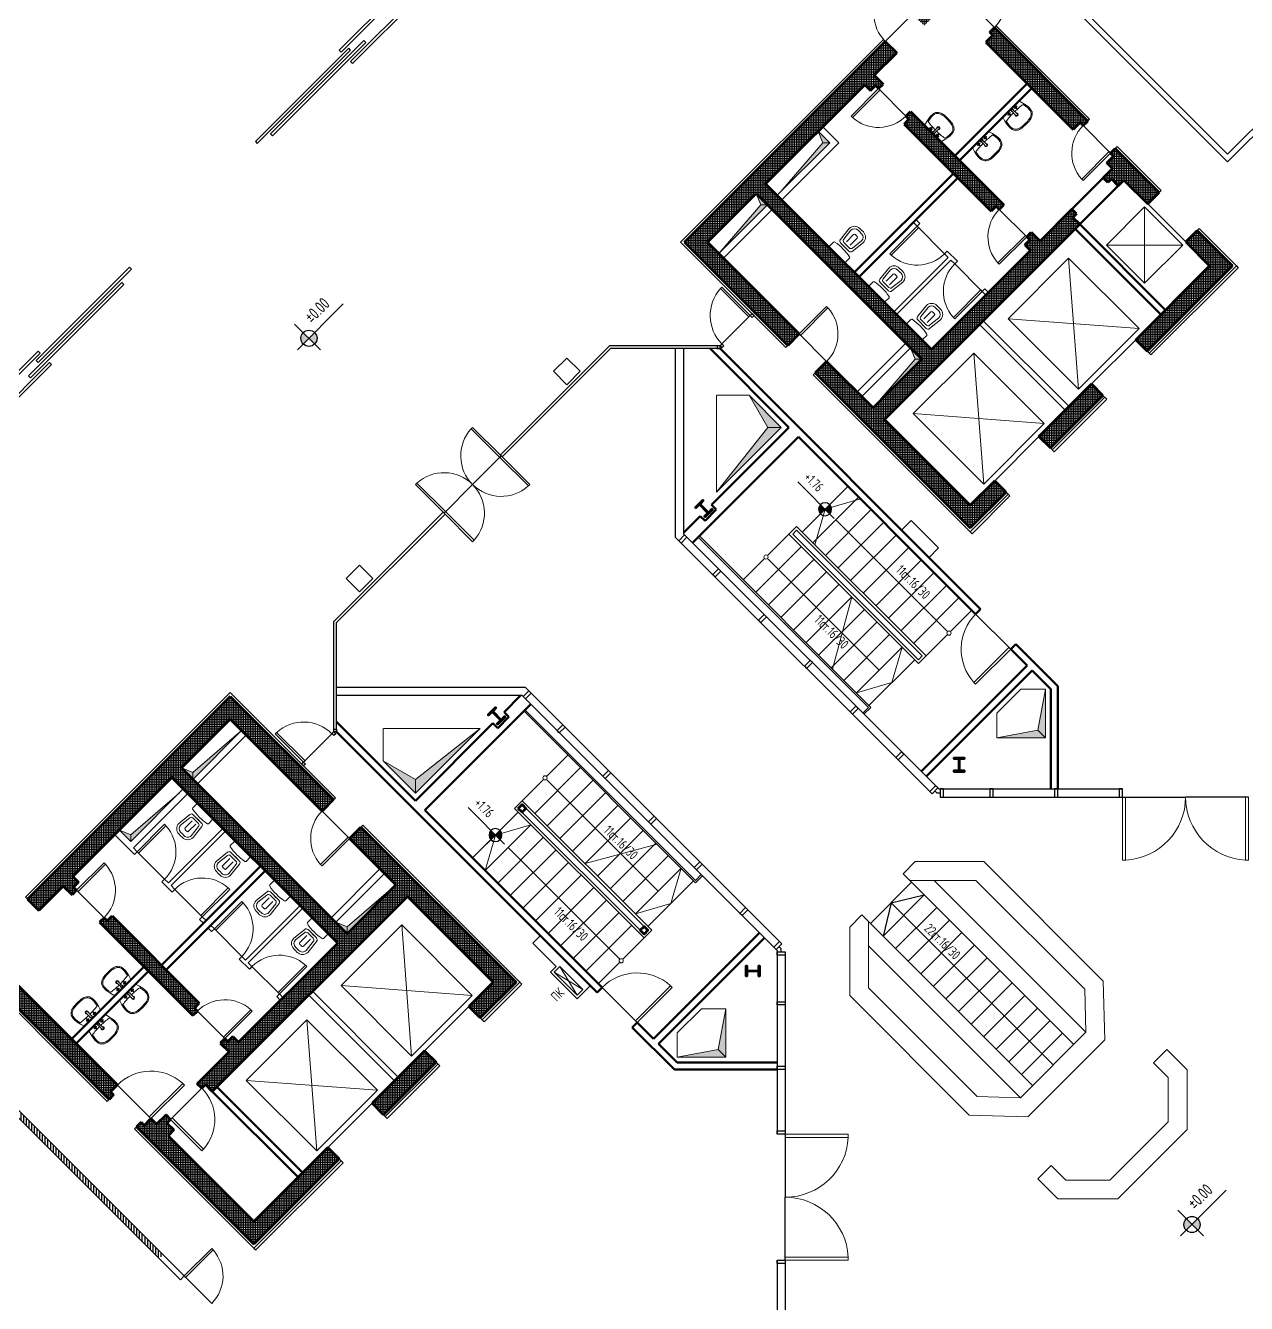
# Model space of a CAD drawing. Header units: inches. Extents: x 44 to 12324, y 8 to 5939.
# Drawn here: x 2120 to 4385, y 1433 to 3804 of the extents above; entities that cross this region are included whole.
import ezdxf

# ---------------------------------------------------------------- set-up
doc = ezdxf.new("R2010")
doc.units = ezdxf.units.IN
doc.header["$MEASUREMENT"] = 0
for name, color, linetype, lineweight in [('0Constr', 2, 'Continuous', 53), ('0Gipskarton', 93, 'Continuous', 30), ('0Hatch', 8, 'Continuous', 18), ('0Izgl', 4, 'Continuous', 20), ('0Obz_RP', 31, 'Continuous', 18), ('0Raz', 1, 'Continuous', 25), ('0ViK', 171, 'Continuous', 18), ('0Vitrini', 122, 'Continuous', 25), ('0Vrati', 221, 'Continuous', 18), ('0Zidaria', 63, 'Continuous', 50), ('DOOR', 4, 'Continuous', 18), ('DOOR-HIDE', 1, 'Continuous', 25)]:
    doc.layers.add(name, color=color, linetype=linetype, lineweight=lineweight)
doc.layers.add('0Text', color=120, linetype='Continuous')
doc.styles.add('simplex', font='simplex.shx', dxfattribs={"width": 0.7})
pattern_1 = [(90, (-6523.9, 5297.509), (-3.175, 7e-16), []), (180, (-6523.9, 5297.509), (-7e-16, -3.175), [])]

# ---------------------------------------------------------------- blocks, each defined once
blk = doc.blocks.new('T1')
blk.add_lwpolyline([(0.6, 15.5), (0.6, -15.5, 0.414214), (3.3, -18.1), (15.5, -18.1), (15.5, -20), (-15.5, -20), (-15.5, -18.1), (-3.3, -18.1, 0.414214), (-0.6, -15.5), (-0.6, 15.5, 0.414214), (-3.3, 18.1), (-15.5, 18.1), (-15.5, 20), (15.5, 20), (15.5, 18.1), (3.3, 18.1, 0.414214)], format="xyb", close=True)
blk = doc.blocks.new('dl')
at = {"layer": 'DOOR', "color": 33}
for p, q in [((-0.05, 1), (-0.05, 0)), ((-0.05, 1), (0, 1)), ((0, 1), (0, 0)), ((0, 0), (-0.05, 0))]:
    blk.add_line(p, q, dxfattribs=at)
at = {"layer": 'DOOR'}
blk.add_arc((0.002, -0.001), 1.002, 92.9928, 179.9448, dxfattribs=at)
at = {"layer": 'DOOR-HIDE'}
blk.add_line((0, 0), (-1, 0), dxfattribs=at)
blk = doc.blocks.new('kotaplan')
h = blk.add_hatch(color=256)
h.paths.add_polyline_path([(0, 0), (0, 10, 0.414214), (-10, 0)])
h.paths.add_polyline_path([(0, 0), (0, -10, 0.414214), (10, 0)])
for points in [[(0, -20), (0, 25)], [(-20, 0), (60, 0)]]:
    blk.add_lwpolyline(points)
blk.add_circle((0, 0), 10)
at = {"style": 'simplex', "width": 0.7}
blk.add_attdef('KOTA', (15, 10), '', height=15, dxfattribs=at)
blk = doc.blocks.new('wc1')
for p, q in [((-20.5, 0), (20.5, 0)), ((-22.5, -2), (-22.5, -13.4)), ((11.9, -22.5), (-11.9, -22.5)), ((0, -22.5), (11.9, -22.5)), ((22.5, -2), (22.5, -13.4)), ((-16.9, -26.9), (-20, -55)), ((-12.4, -31.9), (-15, -55)), ((7.5, -27.5), (-7.5, -27.5)), ((-5, -32.5), (-5, -52.5)), ((0, -27.5), (7.5, -27.5)), ((5, -32.5), (5, -52.5)), ((12.4, -31.9), (15, -55)), ((16.9, -26.9), (20, -55)), ((0, -65), (-5, -65)), ((0, -70), (-5, -70)), ((0, -55), (-2.5, -55)), ((0, -55), (2.5, -55)), ((0, -65), (5, -65)), ((0, -70), (5, -70))]:
    blk.add_line(p, q)
for centre, radius, start, end in [((-20.5, -2), 2, 90, 180), ((20.5, -2), 2, 0, 90), ((-20.5, -13.4), 2, 180, 258.2302), ((0, 85), 102.5, 258.2302, 281.7698), ((-11.9, -27.5), 5, 90, 173.6598), ((11.9, -27.5), 5, 6.3402, 90), ((20.5, -13.4), 2, 281.7698, 0), ((-7.5, -32.5), 5, 90, 173.6598), ((7.5, -32.5), 5, 6.3402, 90), ((-5, -55), 15, 180, 270), ((-5, -55), 10, 180, 270), ((-2.5, -52.5), 2.5, 180, 270), ((2.5, -52.5), 2.5, 270, 0), ((5, -55), 10, 270, 0), ((5, -55), 15, 270, 0)]:
    blk.add_arc(centre, radius, start, end)
blk = doc.blocks.new('MIVKA1')
for points in [[(-21.1, 0), (-23.6, -8), (-25.1, -14.7), (-25.8, -20.3), (-25.7, -24.9), (-25, -28.6), (-23.8, -31.6), (-22.1, -33.9), (-20.2, -35.6), (-18.1, -37), (-15.8, -38.1), (-13.3, -38.8), (-10.8, -39.4), (-8.2, -39.7), (-5.5, -39.8), (-2.8, -39.9), (0, -39.9), (2.8, -39.9), (5.5, -39.8), (8.2, -39.7), (10.8, -39.4), (13.3, -38.8), (15.8, -38.1), (18.1, -37), (20.2, -35.6), (22.1, -33.9), (23.8, -31.6), (25, -28.6), (25.7, -24.9), (25.8, -20.3), (25.1, -14.7), (23.6, -8), (21.1, 0)], [(-21.1, 0), (21.1, 0)], [(-9.7, -3.7), (-10.4, -3.7)], [(-9.7, -4.3), (-10.4, -4.3)], [(-9.1, -3), (-9.1, -2.4)], [(-9.1, -5), (-9.1, -5.7)], [(-8.4, -3), (-8.4, -2.4)], [(-8.4, -5), (-8.4, -5.7)], [(-7.7, -3.7), (-7.1, -3.7)], [(-7.7, -4.3), (-7.1, -4.3)], [(7.7, -3.7), (7.1, -3.7)], [(7.7, -4.3), (7.1, -4.3)], [(8.4, -3), (8.4, -2.4)], [(8.4, -5), (8.4, -5.7)], [(9.1, -3), (9.1, -2.4)], [(9.1, -5), (9.1, -5.7)], [(9.7, -3.7), (10.4, -3.7)], [(9.7, -4.3), (10.4, -4.3)]]:
    blk.add_lwpolyline(points)
for points in [[(-1.7, -8.4, 0.032915), (-22, -10), (-23.2, -15.1), (-23.8, -20.4), (-23.7, -24.7), (-23.1, -28), (-22, -30.6), (-20.6, -32.5), (-19, -34.1), (-17.1, -35.3), (-15, -36.2), (-12.8, -36.9), (-10.5, -37.4), (-8, -37.7), (-5.4, -37.8), (-2.7, -37.9), (0, -37.9), (2.7, -37.9), (5.4, -37.8), (8, -37.7), (10.5, -37.4), (12.8, -36.9), (15, -36.2), (17.1, -35.3), (19, -34.1), (20.6, -32.5), (22, -30.6), (23.1, -28), (23.7, -24.7), (23.8, -20.4), (22, -10, 0.032915), (1.7, -8.4, 0.031981)], [(1.5, -2.4), (1.9, -15.3, -0.314228), (1.2, -16.3), (1, -16.4), (-1, -16.4), (-1.2, -16.3, -0.314228), (-1.9, -15.3), (-1.5, -2.4)]]:
    blk.add_lwpolyline(points, format="xyb")
for centre, radius, start, end in [((-11, -4), 0.69, 27.0537, 332.9463), ((-8.7, -4), 1.45, 102.4767, 167.5233), ((-8.7, -4), 1.45, 192.4767, 257.5233), ((-8.7, -4), 1.05, 107.4504, 162.5496), ((-8.7, -4), 1.05, 197.4504, 252.5496), ((-8.7, -1.7), 0.69, 297.0537, 242.9463), ((-8.7, -6.3), 0.69, 117.0537, 62.9463), ((-8.7, -4), 1.45, 12.4767, 77.5233), ((-8.7, -4), 1.05, 17.4504, 72.5496), ((-8.7, -4), 1.05, 287.4504, 342.5496), ((-8.7, -4), 1.45, 282.4767, 347.5233), ((-6.5, -4), 0.69, 207.0537, 152.9463), ((0, -14.7), 2.86, 129.1176, 50.8824), ((0, -3.6), 2.56, 309.339, 230.661), ((0, -3.6), 1.98, 39.3573, 140.6427), ((6.5, -4), 0.69, 27.0537, 332.9463), ((8.7, -4), 1.45, 102.4767, 167.5233), ((8.7, -4), 1.45, 192.4767, 257.5233), ((8.7, -4), 1.05, 107.4504, 162.5496), ((8.7, -4), 1.05, 197.4504, 252.5496), ((8.7, -1.7), 0.69, 297.0537, 242.9463), ((8.7, -6.3), 0.69, 117.0537, 62.9463), ((8.7, -4), 1.45, 12.4767, 77.5233), ((8.7, -4), 1.05, 17.4504, 72.5496), ((8.7, -4), 1.45, 282.4767, 347.5233), ((8.7, -4), 1.05, 287.4504, 342.5496), ((11, -4), 0.69, 207.0537, 152.9463)]:
    blk.add_arc(centre, radius, start, end)

msp = doc.modelspace()

# ---------------------------------------------------------------- hatches: boundary and pattern name
h = msp.add_hatch()
h.set_pattern_fill('ANSI31', color=0, scale=40, angle=45, style=0)
h.set_pattern_definition([(90, (31.82, 31.82), (-5, 9e-16), [])])
edge = h.paths.add_edge_path()
edge.add_line((1800.6, 2097.5), (1786.4, 2083.3))
edge.add_line((1786.4, 2083.3), (1793.5, 2076.3))
edge.add_line((1800.6, 2083.3), (1793.5, 2076.3))
edge.add_line((2407.5, 1476.4), (1800.6, 2083.3))
edge.add_line((2368.4, 1515.5), (2375.5, 1522.6))
edge.add_line((1800.6, 2097.5), (2414.6, 1483.5))
at = {"layer": '0Hatch'}
h = msp.add_hatch(dxfattribs=at)
h.set_pattern_fill('ANSI37', color=0, angle=45, style=0)
h.set_pattern_definition(pattern_1)
h.paths.add_polyline_path([(4000.4, 3041.5), (4021.6, 3020.2), (4119.2, 3117.8), (4098, 3139)])
h.paths.add_polyline_path([(3912, 3459.4), (3921.2, 3468.6), (3926.9, 3462.9), (3935.3, 3471.4), (3762.1, 3644.6), (3753.6, 3636.1), (3759.3, 3630.5), (3750.1, 3621.3)], flags=17)
h.paths.add_polyline_path([(4064, 3611.4), (4076.8, 3624.1), (4082.4, 3618.5), (4090.9, 3626.9), (3917.7, 3800.2), (3909.2, 3791.7), (3914.8, 3786), (3902.1, 3773.3)])
h.paths.add_polyline_path([(3766.3, 3825.6), (3787.6, 3804.4), (3829.3, 3846.1), (3839.9, 3835.5), (3852.6, 3848.3), (3858.3, 3842.6), (3866.8, 3851.1), (3829.3, 3888.6)])
h.paths.add_polyline_path([(3736.7, 3753.5), (3715.4, 3774.7), (3342.8, 3402.1), (3534.4, 3210.5), (3555.6, 3231.7), (3385.2, 3402.1), (3475.7, 3492.6), (3783.3, 3185), (3692.8, 3094.5), (3606.5, 3180.8), (3585.3, 3159.5), (3873.1, 2871.8), (3939.6, 2938.2), (3918.4, 2959.4), (3873.1, 2914.2), (3714, 3073.3), (4076.1, 3435.3), (4063.3, 3448), (4070.1, 3454.8), (4061.6, 3463.2), (4002.5, 3404.2), (3986.3, 3420.5), (3977.8, 3412), (3983.4, 3406.3), (3974.2, 3397.1), (3984.8, 3386.5), (3801, 3202.7), (3493.4, 3510.3), (3677.3, 3694.1), (3687.9, 3683.5), (3697.1, 3692.7), (3702.7, 3687), (3711.2, 3695.5), (3694.9, 3711.8)])
h.paths.add_polyline_path([(4294.2, 3423.6), (4273, 3402.4), (4317.2, 3358.2), (4180, 3221.1), (4201.2, 3199.8), (4359.6, 3358.2)])
h.paths.add_polyline_path([(4202.3, 3473.1), (4223.5, 3494.4), (4141.8, 3576), (4133.3, 3567.5), (4139, 3561.9), (4126.3, 3549.2), (4136.9, 3538.6), (4119.5, 3521.2), (4128, 3512.7), (4134.8, 3519.5), (4147.5, 3506.7), (4158.1, 3517.3)])
h = msp.add_hatch(color=0, dxfattribs=at)
h.paths.add_polyline_path([(3530.9, 3506.8), (3531.6, 3506), (3612.2, 3586.6), (3599.7, 3586.6)])
h.paths.add_polyline_path([(3599.7, 3586.6), (3612.2, 3586.6), (3591, 3607.9)])
h = msp.add_hatch(color=0, dxfattribs=at)
h.paths.add_polyline_path([(3415.6, 3391.5), (3416.3, 3390.8), (3496.9, 3471.4), (3484.4, 3471.4)])
h.paths.add_polyline_path([(3484.4, 3471.4), (3496.9, 3471.4), (3475.7, 3492.6)])
h = msp.add_hatch(color=0, dxfattribs=at)
h.paths.add_polyline_path([(3702, 3105.1), (3702.7, 3104.4), (3783.3, 3185), (3770.8, 3185)])
h.paths.add_polyline_path([(3770.8, 3185), (3783.3, 3185), (3762.1, 3206.2)])
h = msp.add_hatch(color=0, dxfattribs=at)
h.paths.add_polyline_path([(3497.4, 3058.4), (3402.2, 2938.2), (3522.4, 3058.4)])
h.paths.add_polyline_path([(3497.4, 3058.4), (3522.4, 3058.4), (3462.6, 3118.2)])
h = msp.add_hatch(color=0, dxfattribs=at)
h.paths.add_polyline_path([(4012.5, 2482.5), (3998.3, 2496.7), (3922.5, 2482.5)])
h.paths.add_polyline_path([(4012.5, 2572.5), (3998.3, 2496.7), (4012.5, 2482.5)])
h = msp.add_hatch(dxfattribs=at)
h.set_pattern_fill('ANSI37', color=0, angle=45, style=0)
h.set_pattern_definition(pattern_1)
h.paths.add_polyline_path([(2987.8, 2028.9), (2942.6, 1983.6), (2963.8, 1962.4), (3030.3, 2028.9), (2742.5, 2316.7), (2721.2, 2295.5), (2807.5, 2209.2), (2717, 2118.7), (2409.4, 2426.3), (2499.9, 2516.8), (2670.3, 2346.4), (2691.5, 2367.6), (2499.9, 2559.2), (2123.7, 2183), (2145, 2161.8), (2190.2, 2207.1), (2206.5, 2190.8), (2215, 2199.3), (2209.3, 2205), (2218.5, 2214.1), (2207.9, 2224.7), (2391.7, 2408.6), (2699.3, 2101), (2515.5, 1917.2), (2504.9, 1927.8), (2495.7, 1918.6), (2490, 1924.2), (2481.5, 1915.7), (2497.8, 1899.5), (2438.8, 1840.4), (2447.2, 1832), (2454, 1838.7), (2466.7, 1825.9), (2828.7, 2188)])
h.paths.add_polyline_path([(2763, 1804), (2784.2, 1782.8), (2881.8, 1880.4), (2860.5, 1901.6)])
h.paths.add_polyline_path([(2702.2, 1700.8), (2680.9, 1722), (2543.8, 1584.8), (2384.7, 1743.9), (2395.3, 1754.5), (2382.5, 1767.3), (2389.3, 1774), (2380.8, 1782.5), (2363.4, 1765.1), (2352.8, 1775.7), (2340.1, 1763), (2334.5, 1768.7), (2326, 1760.2), (2543.8, 1542.4)])
h.paths.add_polyline_path([(2280.7, 2151.9), (2271.5, 2142.7), (2265.9, 2148.4), (2257.4, 2139.9), (2430.6, 1966.7), (2439.1, 1975.1), (2433.5, 1980.8), (2442.6, 1990)], flags=17)
h.paths.add_polyline_path([(2275.1, 1811.1), (2283.5, 1819.6), (2277.9, 1825.2), (2290.6, 1838), (2055.9, 2072.7), (2075.7, 2092.5), (2054.4, 2113.7), (2013.4, 2072.7)])
h = msp.add_hatch(color=0, dxfattribs=at)
h.paths.add_polyline_path([(2843.6, 2404.6), (2963.8, 2499.8), (2843.6, 2379.6)])
h.paths.add_polyline_path([(2843.6, 2404.6), (2843.6, 2379.6), (2783.8, 2439.4)])
h = msp.add_hatch(color=0, dxfattribs=at)
h.paths.add_polyline_path([(2510.5, 2486.4), (2511.2, 2485.7), (2430.6, 2405.1), (2430.6, 2417.6)])
h.paths.add_polyline_path([(2430.6, 2417.6), (2430.6, 2405.1), (2409.4, 2426.3)])
h = msp.add_hatch(color=0, dxfattribs=at)
h.paths.add_polyline_path([(2395.2, 2371.1), (2396, 2370.4), (2315.4, 2289.8), (2315.4, 2302.3)])
h.paths.add_polyline_path([(2315.4, 2302.3), (2315.4, 2289.8), (2294.2, 2311)])
h = msp.add_hatch(color=0, dxfattribs=at)
h.paths.add_polyline_path([(2796.9, 2200), (2797.6, 2199.3), (2717, 2118.7), (2717, 2131.2)])
h.paths.add_polyline_path([(2717, 2131.2), (2717, 2118.7), (2695.8, 2139.9)])
h = msp.add_hatch(color=0, dxfattribs=at)
h.paths.add_polyline_path([(3419.5, 1889.6), (3405.3, 1903.7), (3419.5, 1979.6)])
h.paths.add_polyline_path([(3329.5, 1889.6), (3405.3, 1903.7), (3419.5, 1889.6)])

# ---------------------------------------------------------------- linework, layer by layer
at = {"color": 0}
for p, q in [((1800.6, 2097.5), (2414.6, 1483.5)), ((2407.5, 1476.4), (1800.6, 2083.3)), ((2407.5, 1476.4), (2414.6, 1483.5))]:
    msp.add_line(p, q, dxfattribs=at)
at = {"layer": '0Constr', "color": 0}
for p, q in [((3909.2, 3791.7), (3917.7, 3800.2)), ((3917.7, 3800.2), (4090.9, 3626.9)), ((3342.8, 3402.1), (3715.4, 3774.7)), ((3715.4, 3774.7), (3736.7, 3753.5)), ((3914.8, 3786), (3902.1, 3773.3)), ((3902.1, 3773.3), (4064, 3611.4)), ((3914.8, 3786), (3909.2, 3791.7)), ((3694.9, 3711.8), (3736.7, 3753.5)), ((3694.9, 3711.8), (3711.2, 3695.5)), ((3493.4, 3510.3), (3677.3, 3694.1)), ((3677.3, 3694.1), (3687.9, 3683.5)), ((3687.9, 3683.5), (3697.1, 3692.7)), ((3702.7, 3687), (3697.1, 3692.7)), ((3702.7, 3687), (3711.2, 3695.5)), ((3759.3, 3630.5), (3750.1, 3621.3)), ((3753.6, 3636.1), (3762.1, 3644.6)), ((3759.3, 3630.5), (3753.6, 3636.1)), ((3762.1, 3644.6), (3935.3, 3471.4)), ((3750.1, 3621.3), (3912, 3459.4)), ((4076.8, 3624.1), (4064, 3611.4)), ((4076.8, 3624.1), (4082.4, 3618.5)), ((4082.4, 3618.5), (4090.9, 3626.9)), ((4126.3, 3549.2), (4139, 3561.9)), ((4133.3, 3567.5), (4141.8, 3576)), ((4133.3, 3567.5), (4139, 3561.9)), ((4141.8, 3576), (4223.5, 3494.4)), ((4119.5, 3521.2), (4136.9, 3538.6)), ((4136.9, 3538.6), (4126.3, 3549.2)), ((3801, 3202.7), (3493.4, 3510.3)), ((4128, 3512.7), (4119.5, 3521.2)), ((4134.8, 3519.5), (4128, 3512.7)), ((4134.8, 3519.5), (4147.5, 3506.7)), ((4147.5, 3506.7), (4158.1, 3517.3)), ((4158.1, 3517.3), (4202.3, 3473.1)), ((3385.2, 3402.1), (3475.7, 3492.6)), ((3475.7, 3492.6), (3783.3, 3185)), ((4202.3, 3473.1), (4223.5, 3494.4)), ((3921.2, 3468.6), (3912, 3459.4)), ((3921.2, 3468.6), (3926.9, 3462.9)), ((3926.9, 3462.9), (3935.3, 3471.4)), ((4061.6, 3463.2), (4002.5, 3404.2)), ((4070.1, 3454.8), (4061.6, 3463.2)), ((4070.1, 3454.8), (4063.3, 3448)), ((4076.1, 3435.3), (4063.3, 3448)), ((3714, 3073.3), (4076.1, 3435.3)), ((3977.8, 3412), (3986.3, 3420.5)), ((3986.3, 3420.5), (4002.5, 3404.2)), ((4273, 3402.4), (4294.2, 3423.6)), ((4294.2, 3423.6), (4359.6, 3358.2)), ((3342.8, 3402.1), (3534.4, 3210.5)), ((3385.2, 3402.1), (3555.6, 3231.7)), ((3974.2, 3397.1), (3983.4, 3406.3)), ((3974.2, 3397.1), (3984.8, 3386.5)), ((3977.8, 3412), (3983.4, 3406.3)), ((4273, 3402.4), (4317.2, 3358.2)), ((3984.8, 3386.5), (3801, 3202.7)), ((4180, 3221.1), (4317.2, 3358.2)), ((4201.2, 3199.8), (4359.6, 3358.2)), ((3555.6, 3231.7), (3534.4, 3210.5)), ((4180, 3221.1), (4201.2, 3199.8)), ((3606.5, 3180.8), (3585.3, 3159.5)), ((3606.5, 3180.8), (3692.8, 3094.5)), ((3783.3, 3185), (3692.8, 3094.5)), ((3585.3, 3159.5), (3873.1, 2871.8)), ((4000.4, 3041.5), (4098, 3139)), ((4119.2, 3117.8), (4098, 3139)), ((4021.6, 3020.2), (4119.2, 3117.8)), ((3714, 3073.3), (3873.1, 2914.2)), ((4000.4, 3041.5), (4021.6, 3020.2)), ((3873.1, 2914.2), (3918.4, 2959.4)), ((3939.6, 2938.2), (3918.4, 2959.4)), ((3873.1, 2871.8), (3939.6, 2938.2)), ((2499.9, 2559.2), (2123.7, 2183)), ((2499.9, 2559.2), (2691.5, 2367.6)), ((2499.9, 2516.8), (2409.4, 2426.3)), ((2499.9, 2516.8), (2670.3, 2346.4)), ((2409.4, 2426.3), (2717, 2118.7)), ((2391.7, 2408.6), (2207.9, 2224.7)), ((2699.3, 2101), (2391.7, 2408.6)), ((2670.3, 2346.4), (2691.5, 2367.6)), ((2721.2, 2295.5), (2742.5, 2316.7)), ((2742.5, 2316.7), (3030.3, 2028.9)), ((2721.2, 2295.5), (2807.5, 2209.2)), ((2190.2, 2207.1), (2145, 2161.8)), ((2190.2, 2207.1), (2206.5, 2190.8)), ((2207.9, 2224.7), (2218.5, 2214.1)), ((2218.5, 2214.1), (2209.3, 2205)), ((2717, 2118.7), (2807.5, 2209.2)), ((2123.7, 2183), (2145, 2161.8)), ((2215, 2199.3), (2206.5, 2190.8)), ((2215, 2199.3), (2209.3, 2205)), ((2828.7, 2188), (2466.7, 1825.9)), ((2828.7, 2188), (2987.8, 2028.9)), ((2265.9, 2148.4), (2257.4, 2139.9)), ((2257.4, 2139.9), (2430.6, 1966.7)), ((2271.5, 2142.7), (2265.9, 2148.4)), ((2271.5, 2142.7), (2280.7, 2151.9)), ((2280.7, 2151.9), (2442.6, 1990)), ((2515.5, 1917.2), (2699.3, 2101)), ((2013.4, 2072.7), (2275.1, 1811.1)), ((2055.9, 2072.7), (2290.6, 1838)), ((2987.8, 2028.9), (2942.6, 1983.6)), ((3030.3, 2028.9), (2963.8, 1962.4)), ((2439.1, 1975.1), (2430.6, 1966.7)), ((2433.5, 1980.8), (2442.6, 1990)), ((2433.5, 1980.8), (2439.1, 1975.1)), ((2963.8, 1962.4), (2942.6, 1983.6)), ((2490, 1924.2), (2481.5, 1915.7)), ((2490, 1924.2), (2495.7, 1918.6)), ((2504.9, 1927.8), (2495.7, 1918.6)), ((2504.9, 1927.8), (2515.5, 1917.2)), ((2438.8, 1840.4), (2497.8, 1899.5)), ((2481.5, 1915.7), (2497.8, 1899.5)), ((2860.5, 1901.6), (2763, 1804)), ((2860.5, 1901.6), (2881.8, 1880.4)), ((2881.8, 1880.4), (2784.2, 1782.8)), ((2277.9, 1825.2), (2290.6, 1838)), ((2447.2, 1832), (2438.8, 1840.4)), ((2447.2, 1832), (2454, 1838.7)), ((2466.7, 1825.9), (2454, 1838.7)), ((2283.5, 1819.6), (2275.1, 1811.1)), ((2277.9, 1825.2), (2283.5, 1819.6)), ((2784.2, 1782.8), (2763, 1804)), ((2380.8, 1782.5), (2363.4, 1765.1)), ((2389.3, 1774), (2380.8, 1782.5)), ((2334.5, 1768.7), (2326, 1760.2)), ((2326, 1760.2), (2543.8, 1542.4)), ((2334.5, 1768.7), (2340.1, 1763)), ((2352.8, 1775.7), (2340.1, 1763)), ((2363.4, 1765.1), (2352.8, 1775.7)), ((2382.5, 1767.3), (2389.3, 1774)), ((2382.5, 1767.3), (2395.3, 1754.5)), ((2395.3, 1754.5), (2384.7, 1743.9)), ((2384.7, 1743.9), (2543.8, 1584.8)), ((2680.9, 1722), (2543.8, 1584.8)), ((2680.9, 1722), (2702.2, 1700.8)), ((2702.2, 1700.8), (2543.8, 1542.4))]:
    msp.add_line(p, q, dxfattribs=at)
for points in [[(3034.5, 2351.3), (3041.6, 2358.4), (3048.6, 2351.3), (3041.6, 2344.3)], [(3260.8, 2125), (3267.8, 2132.1), (3274.9, 2125), (3267.8, 2118)]]:
    msp.add_lwpolyline(points, close=True, dxfattribs=at)
at = {"layer": '0Gipskarton', "color": 0}
for p, q in [((4350.6, 3551.1), (3886.6, 4015.1)), ((4350.6, 3565.3), (3900.7, 4015.1)), ((3917.7, 3800.2), (3921.2, 3803.7)), ((3335.7, 3402.1), (3711.9, 3778.3)), ((3715.4, 3774.7), (3711.9, 3778.3)), ((4350.6, 3565.3), (4521.7, 3736.4)), ((4350.6, 3551.1), (4528.7, 3729.3)), ((4090.9, 3626.9), (4094.4, 3630.5)), ((3591, 3607.9), (3612.2, 3586.6)), ((3599.5, 3616.3), (3629.2, 3586.6)), ((3514.6, 3489.1), (3612.2, 3586.6)), ((3523.1, 3480.6), (3629.2, 3586.6)), ((4141.8, 3576), (4145.4, 3579.6)), ((4145.4, 3579.6), (4227, 3497.9)), ((4223.5, 3494.4), (4227, 3497.9)), ((3496.9, 3471.4), (3406.4, 3380.9)), ((3505.4, 3462.9), (3414.9, 3372.4)), ((3772.4, 3443.4), (3779.3, 3436.5)), ((3767.4, 3438.5), (3774.4, 3431.5)), ((3774.4, 3431.5), (3779.3, 3436.5)), ((4294.2, 3423.6), (4297.7, 3427.2)), ((4297.7, 3427.2), (4366.7, 3358.2)), ((3530.9, 3206.9), (3335.7, 3402.1)), ((3731.2, 3272.5), (3832.3, 3373.6)), ((3736.1, 3267.6), (3837.2, 3368.7)), ((3825.3, 3380.6), (3830.3, 3385.6)), ((3825.3, 3380.6), (3832.3, 3373.6)), ((3830.3, 3385.6), (3849.2, 3366.6)), ((3837.2, 3368.7), (3844.2, 3361.7)), ((3844.2, 3361.7), (3849.2, 3366.6)), ((3895.1, 3310.8), (3900.1, 3315.7)), ((3895.1, 3310.8), (3902.1, 3303.8)), ((3900.1, 3315.7), (3907.1, 3308.7)), ((3890.1, 3249.3), (4049.2, 3090.2)), ((3897.2, 3256.4), (4056.3, 3097.3)), ((3534.4, 3210.5), (3530.9, 3206.9)), ((3753.6, 3214.7), (3663.1, 3124.2)), ((3762.1, 3206.2), (3671.6, 3115.7)), ((3585.3, 3159.5), (3581.8, 3156)), ((3581.8, 3156), (3873.1, 2864.7)), ((3873.1, 2864.7), (3581.8, 3156)), ((3004.5, 3003.6), (3001, 3007.1)), ((2898.5, 2897.5), (2894.9, 2901)), ((3745.6, 2867.9), (3763.2, 2885.5)), ((3763.2, 2885.5), (3814.1, 2834.6)), ((3796.5, 2816.9), (3814.1, 2834.6)), ((2430.6, 2405.1), (2521.1, 2495.6)), ((2430.6, 2405.1), (2521.1, 2495.6)), ((2439.1, 2396.6), (2529.6, 2487.1)), ((2412.9, 2387.4), (2315.4, 2289.8)), ((2412.9, 2387.4), (2315.4, 2289.8)), ((2421.4, 2378.9), (2320.3, 2277.8)), ((2691.5, 2367.6), (2695.1, 2371.1)), ((2285.7, 2302.5), (2322.3, 2265.9)), ((2294.2, 2311), (2315.4, 2289.8)), ((2486.3, 2314), (2385.2, 2212.9)), ((2491.3, 2309.1), (2390.1, 2208)), ((2742.5, 2316.7), (2746, 2320.2)), ((2746, 2320.2), (3037.3, 2028.9)), ((2320.3, 2277.8), (2327.3, 2270.8)), ((2327.3, 2270.8), (2322.3, 2265.9)), ((2687.3, 2148.4), (2777.8, 2238.9)), ((2695.8, 2139.9), (2786.3, 2230.4)), ((2378.2, 2219.9), (2373.3, 2214.9)), ((2373.3, 2214.9), (2392.2, 2196)), ((2378.2, 2219.9), (2385.2, 2212.9)), ((2390.1, 2208), (2397.1, 2201)), ((2397.1, 2201), (2392.2, 2196)), ((2629.5, 2170.8), (2528.4, 2069.7)), ((2634.4, 2165.9), (2533.3, 2064.8)), ((2448, 2150.1), (2443.1, 2145.1)), ((2443.1, 2145.1), (2450.1, 2138.1)), ((2448, 2150.1), (2455, 2143.1)), ((2463.5, 2134.6), (2470.5, 2127.6)), ((2458.6, 2129.6), (2465.5, 2122.7)), ((2470.5, 2127.6), (2465.5, 2122.7)), ((3061.4, 2101), (3075.5, 2115.1)), ((3104.5, 2057.9), (3061.4, 2101)), ((2521.4, 2076.7), (2516.4, 2071.7)), ((2516.4, 2071.7), (2535.4, 2052.8)), ((2521.4, 2076.7), (2528.4, 2069.7)), ((2533.3, 2064.8), (2540.3, 2057.8)), ((2540.3, 2057.8), (2535.4, 2052.8)), ((3093.9, 2047.3), (3104.5, 2057.9)), ((3143.4, 1997.8), (3093.9, 2047.3)), ((3143.4, 1997.8), (3168.1, 2022.5)), ((2591.2, 2006.9), (2586.3, 2001.9)), ((2586.3, 2001.9), (2593.3, 1994.9)), ((2591.2, 2006.9), (2598.2, 1999.9)), ((2645.6, 2004.8), (2804.7, 1845.7)), ((2645.6, 2004.8), (2804.7, 1845.7)), ((2652.7, 2011.9), (2811.8, 1852.8)), ((2652.7, 2011.9), (2811.8, 1852.8)), ((2275.1, 1811.1), (2271.5, 1807.6)), ((2326, 1760.2), (2322.4, 1756.6)), ((2322.4, 1756.6), (2543.8, 1535.3))]:
    msp.add_line(p, q, dxfattribs=at)
for points in [[(3921.2, 3803.7), (4094.4, 3630.5)], [(2695.1, 2371.1), (2499.9, 2566.3), (2120.2, 2186.6), (2123.7, 2183)], [(2054.4, 2113.7), (2050.9, 2117.3), (2006.4, 2072.7), (2271.5, 1807.6)]]:
    msp.add_lwpolyline(points, dxfattribs=at)
at = {"layer": '0Izgl', "color": 0}
for p, q in [((3612.2, 3586.6), (3599.7, 3586.6)), ((3496.9, 3471.4), (3484.4, 3471.4)), ((4196.6, 3326.1), (4196.6, 3467.5)), ((4273, 3402.4), (4202.3, 3473.1)), ((4125.9, 3396.8), (4267.3, 3396.8)), ((4073.9, 3129.1), (4055.6, 3372.4)), ((3943.1, 3260), (4186.4, 3241.6)), ((4180, 3221.1), (4098, 3139)), ((3783.3, 3185), (3770.8, 3185)), ((3879.5, 3196.3), (3897.9, 2953.1)), ((3402.2, 3118.2), (3462.6, 3118.2)), ((3402.2, 2938.2), (3402.2, 3117.4)), ((3522.4, 3058.4), (3462.6, 3118.2)), ((4010.3, 3065.5), (3767.1, 3083.9)), ((3522.4, 3058.4), (3402.2, 2938.2)), ((3522.4, 3058.4), (3497.4, 3058.4)), ((4000.4, 3041.5), (3918.4, 2959.4)), ((3561.3, 2864), (3646.1, 2948.8)), ((3581.1, 2844.2), (3665.9, 2929)), ((3603.7, 2906.4), (3669.5, 2925.5)), ((3603.7, 2906.4), (3584.6, 2840.6)), ((3604.4, 2820.8), (3689.3, 2905.7)), ((3496.8, 2820.7), (3550.7, 2874.6)), ((3550.7, 2874.6), (3791.1, 2634.2)), ((3830.8, 2679.3), (3623.5, 2886.6)), ((3627.8, 2797.5), (3712.6, 2882.4)), ((3684.3, 2538.7), (3368.2, 2854.8)), ((3688.6, 2538.7), (3370.4, 2856.9)), ((3536.5, 2860.4), (3777, 2620)), ((3543.6, 2860.4), (3550.7, 2867.5)), ((3543.6, 2860.4), (3777, 2627.1)), ((3550.7, 2867.5), (3784, 2634.2)), ((3651.1, 2774.2), (3735.9, 2859)), ((3475, 2752.3), (3559.9, 2837.1)), ((3674.4, 2750.8), (3759.3, 2835.7)), ((3451.7, 2775.6), (3491.2, 2815.1)), ((3704.1, 2608), (3496.8, 2815.2)), ((3498.4, 2728.9), (3583.2, 2813.8)), ((3697.8, 2727.5), (3782.6, 2812.4)), ((3521.7, 2705.6), (3606.5, 2790.4)), ((3721.1, 2704.2), (3805.9, 2789)), ((3545, 2682.2), (3629.9, 2767.1)), ((3744.4, 2680.8), (3829.3, 2765.7)), ((3568.4, 2658.9), (3653.2, 2743.8)), ((3617.3, 2609.9), (3653.2, 2743.8)), ((3767.8, 2657.5), (3852.6, 2742.4)), ((3591.7, 2635.6), (3676.5, 2720.4)), ((3836.3, 2679.3), (3876, 2719)), ((3615, 2612.2), (3699.9, 2697.1)), ((3638.4, 2588.9), (3723.2, 2673.8)), ((3791.1, 2634.2), (3830.8, 2673.8)), ((3661.7, 2565.6), (3746.5, 2650.4)), ((3727.5, 2584.7), (3746.5, 2650.4)), ((3784, 2634.2), (3777, 2627.1)), ((3791.1, 2634.2), (3777, 2620)), ((3685, 2542.2), (3769.9, 2627.1)), ((3727.5, 2584.7), (3661.7, 2565.6)), ((3967, 2572.5), (3922.5, 2527.9)), ((4012.5, 2572.5), (3967, 2572.5)), ((4012.5, 2482.5), (4012.5, 2572.5)), ((3673.7, 2528.1), (3684.3, 2538.7)), ((3675.8, 2526), (3688.6, 2538.7)), ((3363.3, 2213.4), (3045.1, 2531.6)), ((3363.3, 2217.7), (3047.2, 2533.8)), ((3922.5, 2482.5), (3922.5, 2527.9)), ((2783.8, 2499.8), (2783.8, 2439.4)), ((2963.8, 2499.8), (2784.6, 2499.8)), ((2843.6, 2379.6), (2963.8, 2499.8)), ((4012.5, 2482.5), (3998.3, 2496.7)), ((4012.5, 2482.5), (3922.5, 2482.5)), ((3126.4, 2450.3), (3086.7, 2410.6)), ((2843.6, 2379.6), (2783.8, 2439.4)), ((3149.8, 2427), (3064.9, 2342.1)), ((2430.6, 2405.1), (2430.6, 2417.6)), ((2843.6, 2379.6), (2843.6, 2404.6)), ((3081.2, 2405.1), (3027.4, 2351.3)), ((3294, 2197.9), (3086.8, 2405.2)), ((3173.1, 2403.6), (3088.2, 2318.8)), ((3196.4, 2380.3), (3111.6, 2295.5)), ((3027.4, 2351.3), (3267.8, 2110.9)), ((3041.6, 2358.4), (3034.5, 2351.3)), ((3034.5, 2351.3), (3267.8, 2118)), ((3041.6, 2365.5), (3282, 2125)), ((3041.6, 2358.4), (3274.9, 2125)), ((3219.8, 2357), (3134.9, 2272.1)), ((3034.5, 2344.3), (2949.6, 2259.4)), ((3243.1, 2333.6), (3158.2, 2248.8)), ((2315.4, 2289.8), (2315.4, 2302.3)), ((3057.8, 2320.9), (2973, 2236.1)), ((2992.1, 2301.8), (2973, 2236.1)), ((2992.1, 2301.8), (3057.8, 2320.9)), ((3266.4, 2310.3), (3181.6, 2225.5)), ((3081.2, 2297.6), (2996.3, 2212.7)), ((3222.7, 2071.2), (3015.4, 2278.5)), ((3292.1, 2284.7), (3158.2, 2248.8)), ((3289.8, 2287), (3204.9, 2202.1)), ((3104.5, 2274.2), (3019.6, 2189.4)), ((3313.1, 2263.6), (3228.2, 2178.8)), ((3127.8, 2250.9), (3043, 2166.1)), ((3336.4, 2240.3), (3251.6, 2155.5)), ((3317.3, 2174.5), (3336.4, 2240.3)), ((3771, 2252.6), (3748.4, 2230)), ((3748.4, 2230), (4065, 1913.2)), ((3898, 2252.6), (3771, 2252.6)), ((4119.9, 2030.7), (3898, 2252.6)), ((3151.2, 2227.6), (3066.3, 2142.7)), ((3359.8, 2217), (3274.9, 2132.1)), ((3373.9, 2228.3), (3363.3, 2217.7)), ((3376, 2226.2), (3363.3, 2213.4)), ((3687.9, 2137.7), (3764.3, 2214.1)), ((3883.5, 2217.6), (3760.8, 2217.6)), ((3806, 2217.6), (4087.6, 1935.9)), ((4085.3, 2015.8), (3883.5, 2217.6)), ((3174.5, 2204.2), (3089.6, 2119.4)), ((3711.2, 2114.4), (3787.6, 2190.7)), ((3197.8, 2180.9), (3113, 2096.1)), ((3317.3, 2174.5), (3251.6, 2155.5)), ((3734.6, 2091), (3810.9, 2167.4)), ((2836.5, 1891.7), (2818.1, 2134.9)), ((3221.2, 2157.6), (3136.3, 2072.7)), ((3649.4, 2131), (3672, 2153.6)), ((3672, 2153.6), (3988.6, 1836.9)), ((3684.3, 2018.5), (3684.4, 2141.2)), ((3757.9, 2067.7), (3834.3, 2144.1)), ((2717, 2118.7), (2717, 2131.2)), ((3244.5, 2134.2), (3159.7, 2049.4)), ((3267.8, 2110.9), (3228.2, 2071.2)), ((3267.8, 2118), (3274.9, 2125)), ((3267.8, 2110.9), (3282, 2125)), ((3649.3, 2004), (3649.4, 2131)), ((3781.2, 2044.4), (3857.6, 2120.7)), ((3684.3, 2096), (3966, 1814.3)), ((3804.5, 2021), (3880.9, 2097.4)), ((3222.7, 2065.7), (3183, 2026.1)), ((3827.9, 1997.7), (3904.3, 2074)), ((3851.2, 1974.3), (3927.6, 2050.7)), ((2705.7, 2022.5), (2948.9, 2004.1)), ((3886.1, 1816.6), (3684.3, 2018.5)), ((3874.5, 1951), (3950.9, 2027.4)), ((4123, 1921.7), (4119.9, 2030.7)), ((3871.2, 1782.1), (3649.3, 2004)), ((3897.9, 1927.7), (3974.3, 2004)), ((4087.6, 1935.8), (4085.3, 2015.8)), ((2860.5, 1901.6), (2942.6, 1983.6)), ((3329.5, 1935), (3374.1, 1979.6)), ((3419.5, 1979.6), (3374.1, 1979.6)), ((3419.5, 1889.6), (3419.5, 1979.6)), ((3921.2, 1904.3), (3997.6, 1980.7)), ((2642, 1958.9), (2660.4, 1715.6)), ((3944.5, 1881), (4020.9, 1957.3)), ((3329.5, 1889.6), (3329.5, 1935)), ((4087.6, 1935.8), (3966.1, 1814.3)), ((3967.9, 1857.6), (4044.2, 1934)), ((4123, 1921.7), (3980.1, 1778.9)), ((3419.5, 1889.6), (3405.3, 1903.7)), ((4237.9, 1903.7), (4213.2, 1878.9)), ((4275.4, 1866.2), (4237.9, 1903.7)), ((3419.5, 1889.6), (3329.5, 1889.6)), ((4240.4, 1851.7), (4213.2, 1878.9)), ((4240.3, 1769.7), (4240.4, 1851.7)), ((4275.3, 1755.2), (4275.4, 1866.2)), ((2772.9, 1828.1), (2529.6, 1846.4)), ((2680.9, 1722), (2763, 1804)), ((3966.1, 1814.3), (3886.1, 1816.6)), ((3980.1, 1778.9), (3871.2, 1782.1)), ((4132.1, 1661.5), (4240.3, 1769.7)), ((4146.6, 1626.5), (4275.3, 1755.2)), ((3998.1, 1664), (4022.9, 1688.7)), ((4050.1, 1661.5), (4022.9, 1688.7)), ((4035.6, 1626.5), (3998.1, 1664)), ((4132.1, 1661.5), (4050.1, 1661.5)), ((4146.6, 1626.5), (4035.6, 1626.5))]:
    msp.add_line(p, q, dxfattribs=at)
for points in [[(3521.7, 3496.1), (3599.7, 3586.6), (3591, 3607.9)], [(3406.4, 3380.9), (3484.4, 3471.4), (3475.7, 3492.6)], [(3692.8, 3094.5), (3770.8, 3185), (3762.1, 3206.2)], [(3402.2, 2938.2), (3497.4, 3058.4), (3462.6, 3118.2)], [(3922.5, 2482.5), (3998.3, 2496.7), (4012.5, 2572.5)], [(2521.1, 2495.6), (2430.6, 2417.6), (2409.4, 2426.3)], [(2963.8, 2499.8), (2843.6, 2404.6), (2783.8, 2439.4)], [(2405.9, 2380.3), (2315.4, 2302.3), (2294.2, 2311)], [(2807.5, 2209.2), (2717, 2131.2), (2695.8, 2139.9)], [(3419.5, 1979.6), (3405.3, 1903.7), (3329.5, 1889.6)]]:
    msp.add_lwpolyline(points, dxfattribs=at)
for points in [[(4196.6, 3467.5), (4267.3, 3396.8), (4196.6, 3326.1), (4125.9, 3396.8)], [(4186.4, 3241.6), (4055.6, 3372.4), (3943.1, 3260), (4073.9, 3129.1)], [(3897.9, 2953.1), (3767.1, 3083.9), (3879.5, 3196.3), (4010.3, 3065.5)], [(2948.9, 2004.1), (2818.1, 2134.9), (2705.7, 2022.5), (2836.5, 1891.7)], [(2660.4, 1715.6), (2529.6, 1846.4), (2642, 1958.9), (2772.9, 1828.1)]]:
    msp.add_lwpolyline(points, close=True, dxfattribs=at)
for centre in [(3494, 2817.9), (3833.5, 2676.6), (3084, 2407.9), (3225.4, 2068.5)]:
    msp.add_circle(centre, 3.89, dxfattribs=at)
at = {"layer": '0Raz', "color": 0}
for p, q in [((4208.3, 3192.8), (4201.2, 3199.8)), ((4126.3, 3110.8), (4119.2, 3117.8)), ((4028.7, 3013.2), (4021.6, 3020.2)), ((3946.7, 2931.1), (3939.6, 2938.2)), ((2970.9, 1955.3), (2963.8, 1962.4)), ((2888.8, 1873.3), (2881.8, 1880.4)), ((2791.2, 1775.7), (2784.2, 1782.8)), ((2702.2, 1700.8), (2709.2, 1693.7))]:
    msp.add_line(p, q, dxfattribs=at)
for points in [[(4204.8, 3196.3), (4366.7, 3358.2), (4370.2, 3354.7), (4208.3, 3192.8)], [(4025.1, 3016.7), (4122.7, 3114.3)], [(4126.3, 3110.8), (4028.7, 3013.2)], [(3946.7, 2931.1), (3876.7, 2861.1), (3873.1, 2864.7), (3943.1, 2934.7)], [(2970.9, 1955.3), (3040.9, 2025.3), (3037.3, 2028.9), (2967.3, 1958.9)], [(2885.3, 1876.9), (2787.7, 1779.3)], [(2791.2, 1775.7), (2888.8, 1873.3)], [(2705.7, 1697.2), (2543.8, 1535.3), (2547.3, 1531.8), (2709.2, 1693.7)]]:
    msp.add_lwpolyline(points, dxfattribs=at)
for points in [[(3124.3, 3137.6), (3149, 3162.4), (3124.3, 3187.1), (3099.5, 3162.4)], [(2764.4, 2777.7), (2739.6, 2753), (2714.9, 2777.7), (2739.6, 2802.5)]]:
    msp.add_lwpolyline(points, close=True, dxfattribs=at)
at = {"layer": '0Text', "color": 0}
for p, q in [((3726.1, 2175.9), (3787.6, 2190.7)), ((3726.1, 2175.9), (3711.2, 2114.4)), ((4026.8, 1875.1), (3726.1, 2175.9))]:
    msp.add_line(p, q, dxfattribs=at)
at = {"layer": '0ViK', "color": 0}
for p, q in [((3154, 2015.4), (3101, 2047.3)), ((3111.6, 2057.9), (3143.4, 2004.8))]:
    msp.add_line(p, q, dxfattribs=at)
msp.add_lwpolyline([(3154, 2015.4), (3111.6, 2057.9), (3101, 2047.3), (3143.4, 2004.8)], close=True, dxfattribs=at)
at = {"layer": '0Vitrini', "color": 0}
for p, q in [((2849.9, 3906.2), (2702.2, 3758.5)), ((2853.5, 3902.7), (2705.7, 3754.9)), ((2871.2, 3885), (2723.4, 3737.3)), ((2874.7, 3881.5), (2726.9, 3733.7)), ((2748.1, 3776.1), (2574.9, 3602.9)), ((2751.7, 3772.6), (2578.4, 3599.4)), ((2751.7, 3772.6), (2748.1, 3776.1)), ((2719.8, 3762), (2546.6, 3588.8)), ((2723.4, 3758.5), (2550.1, 3585.2)), ((2705.7, 3754.9), (2702.2, 3758.5)), ((2723.4, 3758.5), (2719.8, 3762)), ((2726.9, 3733.7), (2723.4, 3737.3)), ((2546.6, 3588.8), (2550.1, 3585.2)), ((2574.9, 3602.9), (2578.4, 3599.4)), ((2313.2, 3355.4), (2140, 3182.2)), ((2316.8, 3351.9), (2143.5, 3178.6)), ((2316.8, 3351.9), (2313.2, 3355.4)), ((2299.1, 3327.1), (2125.9, 3153.9)), ((2302.6, 3323.6), (2129.4, 3150.4)), ((2302.6, 3323.6), (2299.1, 3327.1)), ((3203.6, 3209.7), (3001, 3007.1)), ((3205.6, 3204.7), (3004.5, 3003.6)), ((3408.7, 3209.7), (3203.6, 3209.7)), ((3408.7, 3204.7), (3205.6, 3204.7)), ((3326.4, 2854.2), (3326.4, 3204.7)), ((3341.4, 2860.5), (3341.4, 3204.7)), ((2143.5, 3199.8), (1995, 3051.4)), ((2147.1, 3196.3), (1998.6, 3047.8)), ((2164.8, 3178.6), (2016.3, 3030.1)), ((2143.5, 3178.6), (2140, 3182.2)), ((2147.1, 3196.3), (2143.5, 3199.8)), ((2168.3, 3175.1), (2164.8, 3178.6)), ((2168.3, 3175.1), (2019.8, 3026.6)), ((2129.4, 3150.4), (2125.9, 3153.9)), ((2692.3, 2698.4), (2894.9, 2901)), ((2697.3, 2696.4), (2898.5, 2897.5)), ((3802.1, 2378.5), (3326.4, 2854.2)), ((3814.5, 2387.3), (3341.4, 2860.5)), ((2692.3, 2493.3), (2692.3, 2698.4)), ((2697.3, 2493.3), (2697.3, 2696.4)), ((3047.8, 2575.6), (2697.3, 2575.6)), ((3523.5, 2099.9), (3047.8, 2575.6)), ((3041.5, 2560.6), (2697.3, 2560.6)), ((3514.7, 2087.5), (3041.5, 2560.6)), ((3814.5, 2387.3), (4155.5, 2387.3)), ((3814.5, 2387.3), (4155.5, 2387.3)), ((3817.1, 2372.3), (4155.5, 2372.3)), ((3817.1, 2372.3), (4155.5, 2372.3)), ((3514.7, 2087.5), (3514.7, 1746.6)), ((3529.7, 2084.9), (3529.7, 1746.6)), ((3514.7, 1512.6), (3514.7, 84.6)), ((3529.7, 1512.6), (3529.7, 84.6))]:
    msp.add_line(p, q, dxfattribs=at)
for points in [[(3468.4, 3262.3), (3471.9, 3265.9), (3468.4, 3269.4), (3464.9, 3265.9)], [(3403.7, 3204.7), (3408.7, 3204.7), (3408.7, 3209.7), (3403.7, 3209.7)], [(3412.2, 3206.1), (3415.8, 3209.7), (3412.2, 3213.2), (3408.7, 3209.7)], [(3343.1, 2858.7), (3332.5, 2848.1), (3336.8, 2843.8), (3347.4, 2854.4)], [(3406.1, 2795.7), (3395.5, 2785.1), (3399.7, 2780.9), (3410.3, 2791.5)], [(3490.9, 2710.9), (3480.3, 2700.3), (3484.6, 2696), (3495.2, 2706.6)], [(3575.8, 2626), (3565.2, 2615.4), (3569.4, 2611.2), (3580, 2621.8)], [(3043.3, 2558.9), (3053.9, 2569.5), (3058.2, 2565.2), (3047.6, 2554.6)], [(3660.6, 2541.2), (3650, 2530.6), (3654.3, 2526.3), (3664.9, 2536.9)], [(2695.9, 2489.8), (2692.3, 2486.3), (2688.8, 2489.8), (2692.3, 2493.3)], [(2697.3, 2498.3), (2697.3, 2493.3), (2692.3, 2493.3), (2692.3, 2498.3)], [(3106.3, 2495.9), (3116.9, 2506.5), (3121.1, 2502.3), (3110.5, 2491.7)], [(3745.5, 2456.3), (3734.9, 2445.7), (3739.1, 2441.5), (3749.7, 2452.1)], [(2639.7, 2433.6), (2636.1, 2430.1), (2632.6, 2433.6), (2636.1, 2437.1)], [(3191.1, 2411.1), (3201.7, 2421.7), (3206, 2417.4), (3195.4, 2406.8)], [(3808.4, 2393.4), (3797.8, 2382.8), (3802.1, 2378.5), (3812.7, 2389.2)], [(3817.1, 2387.3), (3817.1, 2372.3), (3823.1, 2372.3), (3823.1, 2387.3)], [(3909.5, 2387.3), (3909.5, 2372.3), (3915.5, 2372.3), (3915.5, 2387.3)], [(4029.5, 2387.3), (4029.5, 2372.3), (4035.5, 2372.3), (4035.5, 2387.3)], [(4149.5, 2387.3), (4149.5, 2372.3), (4155.5, 2372.3), (4155.5, 2387.3)], [(3276, 2326.2), (3286.6, 2336.8), (3290.8, 2332.6), (3280.2, 2322)], [(3360.8, 2241.4), (3371.4, 2252), (3375.7, 2247.7), (3365.1, 2237.1)], [(3445.7, 2156.5), (3456.3, 2167.1), (3460.5, 2162.9), (3449.9, 2152.3)], [(3508.6, 2093.6), (3519.2, 2104.2), (3523.5, 2099.9), (3512.9, 2089.3)], [(3514.7, 2084.9), (3529.7, 2084.9), (3529.7, 2078.9), (3514.7, 2078.9)], [(3514.7, 1992.6), (3529.7, 1992.6), (3529.7, 1986.6), (3514.7, 1986.6)], [(3514.7, 1872.6), (3529.7, 1872.6), (3529.7, 1866.6), (3514.7, 1866.6)], [(3514.7, 1752.6), (3529.7, 1752.6), (3529.7, 1746.6), (3514.7, 1746.6)], [(3514.7, 1512.6), (3529.7, 1512.6), (3529.7, 1506.6), (3514.7, 1506.6)]]:
    msp.add_lwpolyline(points, close=True, dxfattribs=at)
for points in [[(3817.1, 2379.8), (3811.4, 2379.8), (3807.4, 2383.8)], [(3522.2, 2084.9), (3522.2, 2090.6), (3518.1, 2094.7)]]:
    msp.add_lwpolyline(points, dxfattribs=at)
at = {"layer": '0Zidaria', "color": 0}
for p, q in [((3844.5, 3562.2), (3978.8, 3696.6)), ((3853, 3553.8), (3987.3, 3688.1)), ((3657.8, 3345.9), (3841.7, 3529.7)), ((3666.3, 3337.4), (3850.1, 3521.2)), ((4119.5, 3521.2), (4061.6, 3463.2)), ((4076.1, 3435.3), (4147.5, 3506.7)), ((4067.6, 3426.8), (4226.7, 3267.7)), ((4076.1, 3435.3), (4235.2, 3276.2)), ((3390.3, 3204.7), (3536.5, 3058.4)), ((3408.7, 3204.7), (3892.2, 2721.1)), ((3357.6, 2844.2), (3554.2, 3040.8)), ((3392.8, 2914.6), (3536.5, 3058.4)), ((3554.2, 3040.8), (3883, 2711.9)), ((3341.4, 2863.2), (3372, 2893.9)), ((3380.9, 2885.1), (3372, 2893.9)), ((3401.6, 2905.8), (3380.9, 2885.1)), ((3401.6, 2905.8), (3392.8, 2914.6)), ((3883, 2711.9), (3892.2, 2721.1)), ((3948.1, 2646.9), (3957.3, 2656.1)), ((3957.3, 2656.1), (4035.5, 2577.9)), ((3948.1, 2646.9), (3978.5, 2616.5)), ((3978.5, 2616.5), (3781.9, 2419.9)), ((3987.7, 2607.3), (3791.1, 2410.7)), ((3987.7, 2607.3), (4022.5, 2572.5)), ((4022.5, 2387.3), (4022.5, 2572.5)), ((4035.5, 2387.3), (4035.5, 2577.9)), ((3057.8, 2544.4), (2861.3, 2347.8)), ((3038.8, 2560.6), (3008.1, 2530)), ((2996.2, 2500.4), (3016.9, 2521.1)), ((3016.9, 2521.1), (3008.1, 2530)), ((2697.3, 2511.7), (2843.6, 2365.5)), ((2697.3, 2493.3), (3180.9, 2009.8)), ((2987.4, 2509.2), (2843.6, 2365.5)), ((2996.2, 2500.4), (2987.4, 2509.2)), ((2861.3, 2347.8), (3190.1, 2019)), ((2556.1, 2244.2), (2372.3, 2060.3)), ((2564.6, 2235.7), (2380.8, 2051.9)), ((3285.5, 1923.5), (3482.1, 2120.1)), ((3294.7, 1914.3), (3491.3, 2110.9)), ((2339.8, 2057.5), (2205.4, 1923.2)), ((2348.2, 2049), (2213.9, 1914.7)), ((3190.1, 2019), (3180.9, 2009.8)), ((3255.1, 1953.9), (3245.9, 1944.7)), ((3245.9, 1944.7), (3324.1, 1866.6)), ((3255.1, 1953.9), (3285.5, 1923.5)), ((3294.7, 1914.3), (3329.5, 1879.6)), ((3514.7, 1879.6), (3329.5, 1879.6)), ((3514.7, 1866.6), (3324.1, 1866.6)), ((2475.2, 1834.4), (2634.3, 1675.3)), ((2466.7, 1825.9), (2625.8, 1666.8))]:
    msp.add_line(p, q, dxfattribs=at)

# ---------------------------------------------------------------- block references
at = {"layer": '0Constr', "color": 0, "yscale": 0.625, "zscale": 0.625}
for p, xscale, rotation in [((3378.9, 2907.8), 0.624999999999784, 225), ((2994.2, 2523.1), 0.624999999999784, 225), ((3852.5, 2432.3), -0.625, 180), ((3469.7, 2049.6), 0.625, 270)]:
    msp.add_blockref('T1', p, dxfattribs=dict(at, xscale=xscale, rotation=rotation))
at = {"layer": '0Gipskarton', "color": 0}
for p, xscale, yscale, zscale, rotation in [((3002.7, 3005.3), 74.9999999999998, 75, 75.00000000000013, 44.99999999998821), ((2896.7, 2899.3), -75.00000000000112, 75, 75.00000000000013, 45.00000000001079), ((3002.7, 3005.3), -75.00000000000044, 75, 75.00000000000013, 224.9999999999995), ((2896.7, 2899.3), 75.00000000000043, 75, 75.00000000000013, 224.9999999999779), ((4155.5, 2372.3), 116.9999999999782, 116.9999999999782, 116.9999999999782, 179.9999999999927), ((4389.5, 2372.3), -116.9999999999782, 116.9999999999782, 116.9999999999782, 180.0000000000073), ((3529.7, 1746.6), -116.9999999999782, 116.9999999999782, 116.9999999999782, 270.0000000000071), ((3529.7, 1512.6), 116.9999999999782, 116.9999999999782, 116.9999999999782, 269.9999999999924)]:
    msp.add_blockref('dl', p, dxfattribs=dict(at, xscale=xscale, yscale=yscale, zscale=zscale, rotation=rotation))
at = {"layer": '0Obz_RP', "color": 0}
for p, rotation in [((3948.4, 3649.2), 44.99999999985261), ((3803.3, 3603.4), 135.0000000001473), ((2309.4, 2010.1), 45.00000000011055), ((2244.3, 1962.1), 225.0000000001105)]:
    msp.add_blockref('MIVKA1', p, dxfattribs=dict(at, rotation=rotation))
at = {"layer": '0Obz_RP', "color": 0, "xscale": -1}
for p, rotation in [((3891.9, 3592.6), 44.9999999998526), ((2300.9, 2018.6), 225.0000000001105), ((2252.8, 1953.6), 45.00000000011048)]:
    msp.add_blockref('MIVKA1', p, dxfattribs=dict(at, rotation=rotation))
at = {"layer": '0Obz_RP', "color": 0}
for p, xscale, yscale, zscale, rotation in [((3625.4, 3378.3), -0.9285714285717693, 0.928571428572468, 0.9285714285714768, 135.0000000001588), ((3698.7, 3304.9), -0.9285714285717693, 0.928571428572468, 0.9285714285714768, 135.0000000001588), ((3768.6, 3235.1), -0.9285714285717693, 0.928571428572468, 0.9285714285714768, 135.0000000001588), ((2453.9, 2346.5), 0.9285714285717691, 0.9285714285715585, 0.9285714285717692, 314.9999999998412), ((2523.7, 2276.6), 0.9285714285717691, 0.9285714285715585, 0.9285714285717692, 314.9999999998412), ((2597.1, 2203.3), 0.9285714285717691, 0.9285714285715585, 0.9285714285717692, 314.9999999998412), ((2666.9, 2133.4), 0.9285714285717691, 0.9285714285715585, 0.9285714285717692, 314.9999999998412)]:
    msp.add_blockref('wc1', p, dxfattribs=dict(at, xscale=xscale, yscale=yscale, zscale=zscale, rotation=rotation))
at = {"layer": '0Text', "color": 0, "xscale": 1.500000000000093, "zscale": 1.5, "rotation": 45.00000000000613}
for p, yscale in [((2646, 3223.7), 1.500000000000093), ((4284.4, 1579), 1.5)]:
    msp.add_blockref('kotaplan', p, dxfattribs=dict(at, yscale=yscale)).add_auto_attribs({'KOTA': '±0.00'})
at = {"layer": '0Text', "color": 0}
ref = msp.add_blockref('kotaplan', (3603.7, 2906.4), dxfattribs=dict(at, xscale=-1.199999999999174, yscale=1.199999999999989, zscale=1.2, rotation=315))
ref.add_attrib('KOTA', '+1.76', (3563, 2964.1), dxfattribs={"layer": '0', "height": 18, "rotation": 315, "style": 'simplex', "width": 0.7})
ref = msp.add_blockref('kotaplan', (2992.1, 2301.8), dxfattribs=dict(at, xscale=-1.199999999999174, yscale=1.200000000000045, zscale=1.2, rotation=315))
ref.add_attrib('KOTA', '+1.76', (2951.3, 2359.5), dxfattribs={"layer": '0', "height": 18, "rotation": 315, "style": 'simplex', "width": 0.7})
at = {"layer": '0Vrati', "color": 0}
for p, xscale, yscale, zscale, rotation in [((3866.8, 3851.1), -72.00000000002503, 72.00000000002547, 72.00000000002568, 314.999999999998), ((3766.3, 3825.6), 72.00000000002503, 72.00000000002547, 72.00000000002568, 45.00000000000204), ((3702.7, 3687), 72.00000000002503, 72.00000000002547, 72.00000000002568, 135.000000000002), ((4133.3, 3567.5), -72.00000000002503, 72.00000000002547, 72.00000000002568, 135.000000000002), ((3977.8, 3412), -72.00000000002503, 72.00000000002547, 72.00000000002568, 135.000000000002), ((3774.4, 3431.5), 72.00000000002503, 72.00000000002547, 72.00000000002568, 135.000000000002), ((3895.1, 3310.8), -72.00000000002503, 72.00000000002547, 72.00000000002568, 135.000000000002), ((3464.9, 3265.9), 74.4644660940987, 74.46446609409834, 74.46446609409844, 44.99999999999538), ((3555.6, 3231.7), -72.00000000002503, 72.00000000002547, 72.00000000002568, 315.0000000000041), ((3948.1, 2646.9), -92.00000000033323, 92.0000000003347, 92.00000000033496, 135.0000000000008), ((2636.1, 2437.1), -74.46446609409738, 74.46446609409821, 74.46446609409831, 45.00000000000551), ((2721.2, 2295.5), -72.00000000002503, 72.00000000002547, 72.00000000002568, 135.0000000000046), ((2327.3, 2270.8), -72.00000000002485, 72.00000000002547, 72.00000000002568, 314.9999999999978), ((2215, 2199.3), -72.00000000002485, 72.00000000002547, 72.00000000002568, 314.9999999999978), ((2448, 2150.1), 72.00000000002485, 72.00000000002547, 72.00000000002568, 314.9999999999978), ((2470.5, 2127.6), -72.00000000002485, 72.00000000002547, 72.00000000002568, 314.9999999999978), ((2591.2, 2006.9), 72.00000000002485, 72.00000000002547, 72.00000000002568, 314.9999999999978), ((3255.1, 1953.9), 92.00000000033322, 92.0000000003347, 92.00000000033496, 314.9999999999848), ((2490, 1924.2), 72.00000000002485, 72.00000000002547, 72.00000000002568, 314.9999999999978), ((2352.8, 1775.7), 88, 88, 88, 314.9999999999978), ((2389.3, 1774), 82.00000000029682, 82.00000000029831, 82.00000000029856, 225), ((2414.6, 1483.5), -72.0000000000249, 72.00000000002548, 72.00000000002568, 315.0000000000019)]:
    msp.add_blockref('dl', p, dxfattribs=dict(at, xscale=xscale, yscale=yscale, zscale=zscale, rotation=rotation))

# ---------------------------------------------------------------- texts
at = {"layer": '0Text', "color": 0, "style": 'simplex', "width": 0.7}
for s, rotation, p in [('11ст.16/30', 315, (3733.7, 2792)), ('11ст.16/30', 315, (3582.3, 2699.6)), ('11ст.16/30', 315, (3191.5, 2308.8)), ('11ст.16/30', 315, (3099.1, 2157.4)), ('22ст.16/30', 315, (3786.2, 2126.6)), ('ПК', 45, (3105.8, 1991.6))]:
    msp.add_text(s, height=18, rotation=rotation, dxfattribs=at).set_placement(p)

doc.saveas('drawing.dxf')
